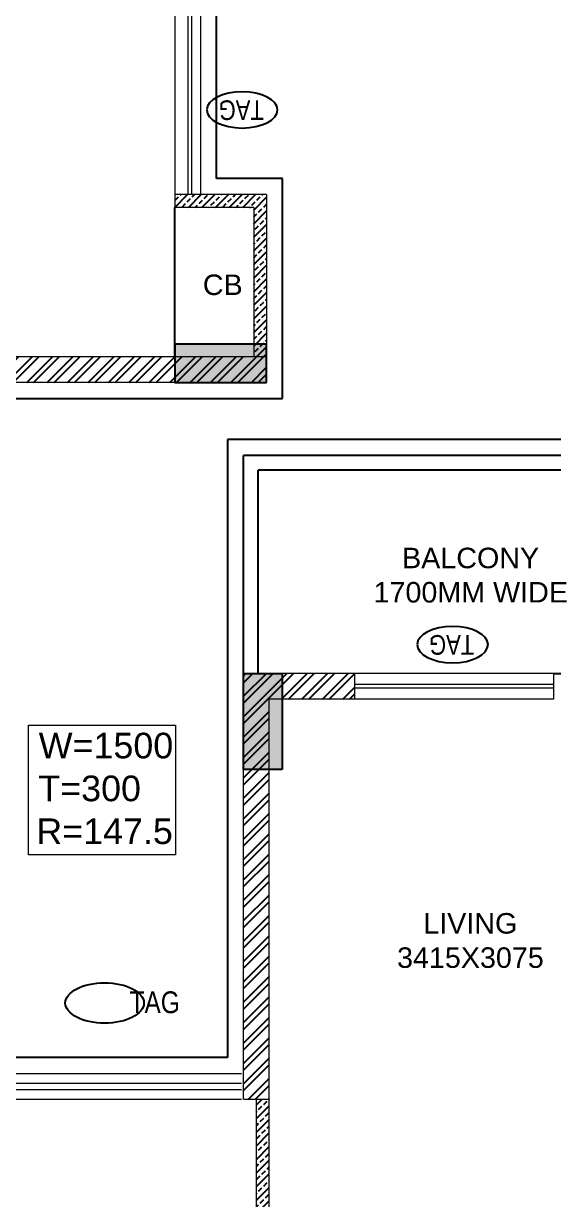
# Model space of a CAD drawing. Header units: millimetres. Extents: x 1255966 to 1543012, y 318612 to 465611.
# Drawn here: x 1428017 to 1432146, y 411686 to 420859 of the extents above; entities that cross this region are included whole.
import ezdxf
from ezdxf.enums import TextEntityAlignment as Align

# ---------------------------------------------------------------- set-up
doc = ezdxf.new("R2010")
doc.units = ezdxf.units.MM
doc.header["$LTSCALE"] = 500
doc.header["$MEASUREMENT"] = 0
doc.linetypes.add('HIDDEN', pattern=[0.375, 0.25, -0.125])
for name, color, linetype in [('AHC-A-FURNITURE', 2, 'Continuous'), ('ELE-5', 8, 'Continuous'), ('FURNITURE', 251, 'Continuous'), ('TEXT-RM NAME', 6, 'Continuous'), ('TOWER AREA COLUMN.', 6, 'Continuous')]:
    doc.layers.add(name, color=color, linetype=linetype)
doc.layers.add('PROJECTION', color=7, linetype='HIDDEN', true_color=0xff4000)
doc.layers.add('RAILING', color=7, linetype='Continuous', true_color=0xadadad)
for name, color, linetype, lineweight in [('TEXT-COMMON AREA', 7, 'Continuous', 20), ('TOWER COL HATCH', 253, 'Continuous', 20), ('Wall', 2, 'Continuous', 15), ('WIN', 144, 'Continuous', 15)]:
    doc.layers.add(name, color=color, linetype=linetype, lineweight=lineweight)
doc.styles.get("Standard").update_dxf_attribs({"font": 'arial.ttf'})
pattern_1 = [(45, (1157523.66, 675112.7), (-79.549513, 79.549513), []), (45, (1157576.69, 675112.7), (-79.549513, 79.549513), [])]
pattern_2 = [(45, (1157523.66, 675112.694), (-53.033009, 53.033009), []), (45, (1157576.69, 675112.694), (-53.033009, 53.033009), [37.5, -18.75])]

msp = doc.modelspace()

# ---------------------------------------------------------------- hatches: boundary and pattern name
at = {"layer": 'AHC-A-FURNITURE', "ltscale": 50, "true_color": 0x5b5b5b}
h = msp.add_hatch(dxfattribs=at)
h.set_pattern_fill('ANSI33', color=251, scale=300)
h.set_pattern_definition(pattern_2)
h.paths.add_polyline_path([(1429195.6, 419523.7), (1429910.6, 419523.7), (1429910.6, 418258.7), (1429810.6, 418258.7), (1429810.6, 419423.7), (1429195.6, 419423.7)])
h = msp.add_hatch(dxfattribs=at)
h.set_pattern_fill('ANSI32', color=251, scale=300)
h.set_pattern_definition(pattern_1)
h.paths.add_polyline_path([(1425850.6, 419208.7), (1426035.6, 419208.7), (1426035.6, 418258.7), (1429910.6, 418258.7), (1429910.6, 418058.7), (1425850.6, 418058.7)])
h = msp.add_hatch(dxfattribs=at)
h.set_pattern_fill('ANSI32', color=251, scale=300)
h.set_pattern_definition(pattern_1)
h.paths.add_polyline_path([(1429730.6, 415789), (1430595.6, 415789), (1430595.6, 415589), (1429930.6, 415589), (1429930.6, 412468.9), (1429730.6, 412468.9)])
h = msp.add_hatch(dxfattribs=at)
h.set_pattern_fill('ANSI33', color=251, scale=300)
h.set_pattern_definition(pattern_2)
h.paths.add_polyline_path([(1429830.6, 412468.9), (1429930.6, 412468.9), (1429930.6, 407969), (1429830.6, 407969)])
at = {"layer": 'TOWER COL HATCH'}
h = msp.add_hatch(color=253, dxfattribs=at)
h.dxf.hatch_style = 1
h.paths.add_polyline_path([(1429910.6, 418058.7), (1429910.6, 418358.7), (1429195.6, 418358.7), (1429195.6, 418058.7)])
h = msp.add_hatch(color=253, dxfattribs=at)
h.dxf.hatch_style = 1
h.paths.add_polyline_path([(1430030.6, 415039), (1429730.6, 415039), (1429730.6, 415789), (1430030.6, 415789)])

# ---------------------------------------------------------------- linework, layer by layer
at = {"linetype": 'Continuous', "extrusion": (0, 0, -1)}
for centre in [(1429720.5, 420185), (1431360.3, 416013.7)]:
    msp.add_ellipse(centre, major_axis=(-275.7, 0), ratio=0.512885, dxfattribs=at)
at = {"linetype": 'Continuous'}
msp.add_ellipse((1428648.3, 413218.2), major_axis=(-306.3, 0), ratio=0.512885, dxfattribs=at)
at = {"layer": 'ELE-5'}
msp.add_line((1432145.6, 415789), (1433045.6, 415789), dxfattribs=at)
at = {"layer": 'FURNITURE', "color": 32, "linetype": 'Continuous', "true_color": 0xcd6928}
msp.add_line((1429195.6, 418258.7), (1429195.6, 419423.7), dxfattribs=at)
at = {"layer": 'PROJECTION', "linetype": 'ByBlock', "ltscale": 50}
for p, q in [((1429520.6, 419648.7), (1429520.6, 421183.7)), ((1430035.6, 419648.7), (1429520.6, 419648.7)), ((1430035.6, 417933.7), (1430035.6, 419648.7)), ((1426790.6, 417933.7), (1430035.6, 417933.7)), ((1433485.6, 417614), (1429605.6, 417614)), ((1429605.6, 417614), (1429605.6, 412793.9)), ((1429605.6, 412793.9), (1427645.6, 412793.9))]:
    msp.add_line(p, q, dxfattribs=at)
at = {"layer": 'RAILING', "color": 36, "true_color": 0x7f4010}
for p, q in [((1429730.6, 415789), (1429730.6, 417489)), ((1429845.6, 415789), (1429845.6, 417374))]:
    msp.add_line(p, q, dxfattribs=at)
for points in [[(1433360.6, 417289), (1433360.6, 417489), (1429730.6, 417489)], [(1433245.6, 417289), (1433245.6, 417374), (1429845.6, 417374)]]:
    msp.add_lwpolyline(points, dxfattribs=at)
at = {"layer": 'TEXT-COMMON AREA'}
for p, q in [((1428055.8, 415386), (1429200.6, 415386)), ((1428055.8, 414373.7), (1428055.8, 415386)), ((1429200.6, 415386), (1429200.6, 414373.7)), ((1429200.6, 414373.7), (1428055.8, 414373.7))]:
    msp.add_line(p, q, dxfattribs=at)
at = {"layer": 'TOWER AREA COLUMN.'}
for points in [[(1429910.6, 418058.7), (1429910.6, 418358.7), (1429195.6, 418358.7), (1429195.6, 418058.7)], [(1430030.6, 415039), (1429730.6, 415039), (1429730.6, 415789), (1430030.6, 415789)]]:
    msp.add_lwpolyline(points, close=True, dxfattribs=at)
at = {"layer": 'Wall'}
for p, q in [((1429195.6, 419523.7), (1429195.6, 419423.7)), ((1429910.6, 419523.7), (1429195.6, 419523.7)), ((1429910.6, 419523.7), (1429910.6, 418058.7)), ((1429810.6, 419423.7), (1429195.6, 419423.7)), ((1429810.6, 419423.7), (1429810.6, 418258.7)), ((1429910.6, 418258.7), (1426035.6, 418258.7)), ((1429910.6, 418058.7), (1425850.6, 418058.7)), ((1429730.6, 412468.9), (1429730.6, 415789)), ((1430595.6, 415789), (1429730.6, 415789)), ((1430595.6, 415789), (1430595.6, 415589)), ((1429930.6, 407969), (1429930.6, 415589)), ((1430595.6, 415589), (1429930.6, 415589)), ((1429730.6, 412468.9), (1429930.6, 412468.9)), ((1429830.6, 407769), (1429830.6, 412468.9))]:
    msp.add_line(p, q, dxfattribs=at)
at = {"layer": 'WIN'}
for p, q in [((1429195.6, 421023.7), (1429195.6, 419523.7)), ((1429295.6, 421023.7), (1429295.6, 419523.7)), ((1429325.6, 421023.7), (1429325.6, 419523.7)), ((1429395.6, 421023.7), (1429395.6, 419523.7)), ((1432145.6, 415789), (1430595.6, 415789)), ((1432145.6, 415789), (1432145.6, 415589)), ((1432145.6, 415704), (1430595.6, 415704)), ((1432145.6, 415674), (1430595.6, 415674)), ((1432145.6, 415589), (1430595.6, 415589)), ((1427575.6, 412668.9), (1429715.6, 412668.9)), ((1427575.6, 412593.9), (1429715.6, 412593.9)), ((1427575.6, 412543.9), (1429715.6, 412543.9)), ((1427575.6, 412468.9), (1429715.6, 412468.9))]:
    msp.add_line(p, q, dxfattribs=at)

# ---------------------------------------------------------------- texts
at = {"width": 0.8}
for p in [(1429712.7, 420183), (1431352.5, 416011.7)]:
    msp.add_attdef('TAG', text='', height=153.1, rotation=180, dxfattribs=at).set_placement(p, align=Align.MIDDLE_CENTER)
msp.add_attdef('TAG', text='', height=170.1, dxfattribs=at).set_placement((1429038.5, 413224), align=Align.MIDDLE_CENTER)
at = {"layer": 'TEXT-COMMON AREA'}
for s, p in [('W=1500', (1428134.7, 415126.4)), ('T=300', (1428131.6, 414792.2)), ('R=147.5', (1428116.1, 414458.1))]:
    msp.add_text(s, height=200, dxfattribs=at).set_placement(p)
at = {"layer": 'TEXT-RM NAME'}
for s, p in [('CB', (1429413.6, 418740.7)), ('BALCONY', (1430966.4, 416609.7)), ('1700MM WIDE', (1430744, 416342.4)), ('LIVING', (1431131.5, 413759.6)), ('3415X3075', (1430927.1, 413492.3))]:
    msp.add_text(s, height=160, rotation=360, dxfattribs=at).set_placement(p)

doc.saveas('drawing.dxf')
